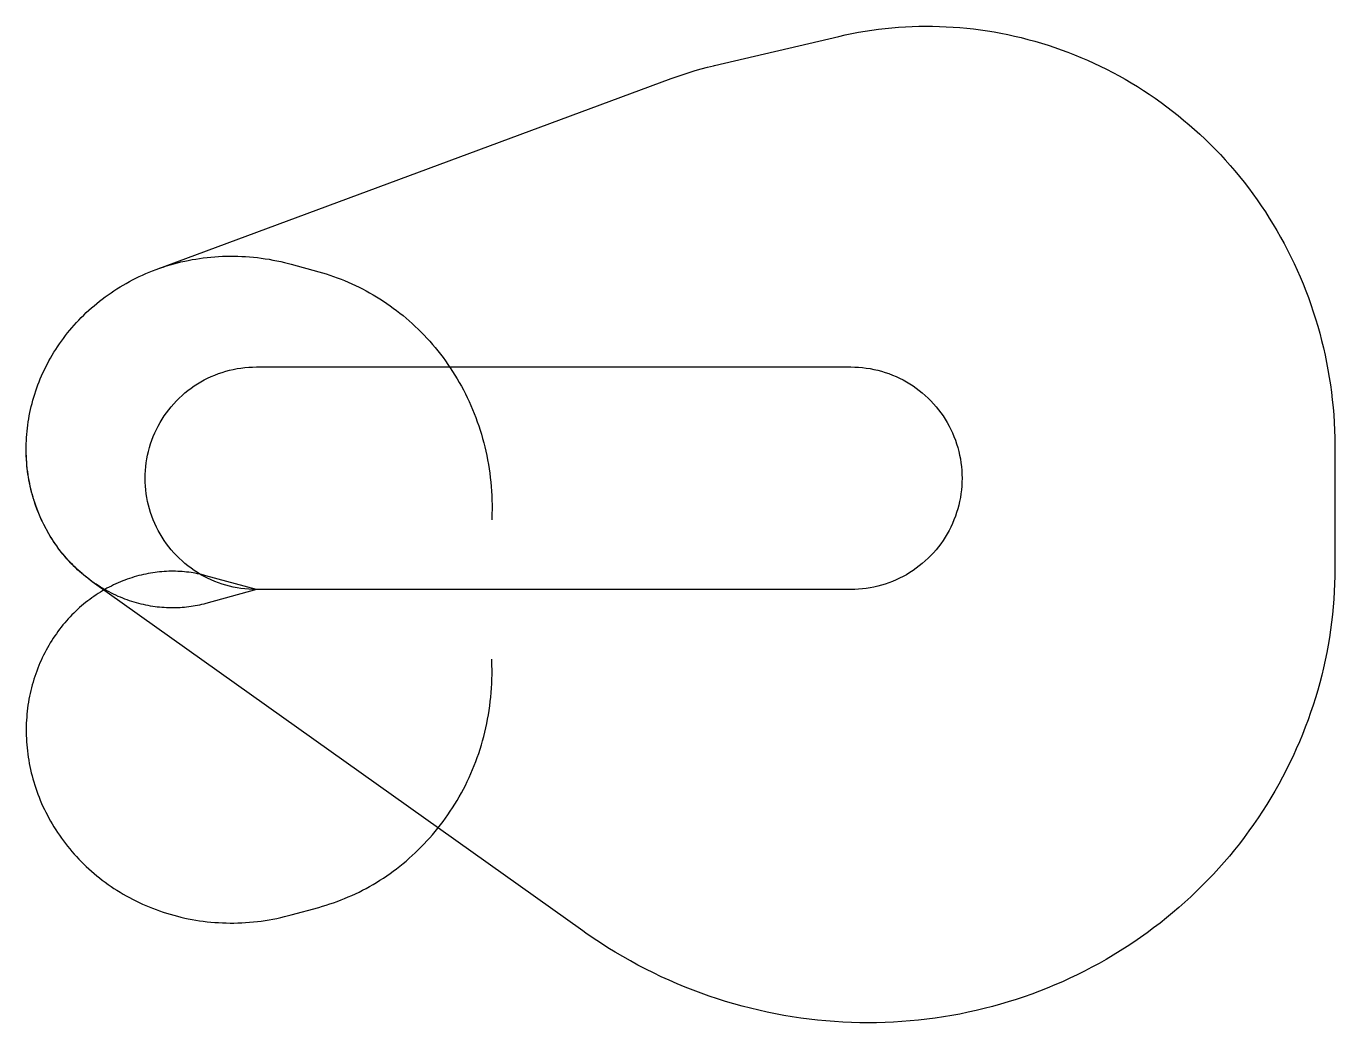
# Model space of a CAD drawing. Header units: metres. Extents: x -4777 to 22369, y -8982 to 11680.
import ezdxf

# ---------------------------------------------------------------- set-up
doc = ezdxf.new("R2010")
doc.units = ezdxf.units.M

msp = doc.modelspace()

# ---------------------------------------------------------------- linework, layer by layer
at = {"layer": 'NorminalTrack', "color": 1}
msp.add_lwpolyline([(0, 0), (0, 0), (-81, 1), (-161, 6), (-241, 13), (-321, 22), (-401, 35), (-480, 50), (-558, 69), (-636, 89), (-713, 113), (-789, 139), (-865, 168), (-939, 200), (-1012, 234), (-1084, 270), (-1154, 309), (-1223, 351), (-1291, 395), (-1357, 441), (-1421, 489), (-1484, 540), (-1544, 593), (-1603, 648), (-1660, 705), (-1715, 764), (-1768, 824), (-1819, 887), (-1867, 951), (-1913, 1017), (-1957, 1085), (-1999, 1154), (-2038, 1224), (-2074, 1296), (-2108, 1369), (-2140, 1443), (-2169, 1519), (-2195, 1595), (-2219, 1672), (-2239, 1750), (-2258, 1828), (-2273, 1907), (-2285, 1987), (-2295, 2067), (-2302, 2147), (-2307, 2227), (-2308, 2308), (-2307, 2388), (-2302, 2469), (-2295, 2549), (-2285, 2629), (-2273, 2709), (-2258, 2788), (-2239, 2866), (-2219, 2944), (-2195, 3021), (-2169, 3097), (-2140, 3173), (-2108, 3247), (-2074, 3320), (-2038, 3391), (-1999, 3462), (-1957, 3531), (-1913, 3599), (-1867, 3665), (-1819, 3729), (-1768, 3791), (-1715, 3852), (-1660, 3911), (-1603, 3968), (-1544, 4023), (-1484, 4076), (-1421, 4127), (-1357, 4175), (-1291, 4221), (-1223, 4265), (-1154, 4307), (-1084, 4346), (-1012, 4382), (-939, 4416), (-865, 4448), (-789, 4477), (-713, 4503), (-636, 4526), (-558, 4547), (-480, 4565), (-401, 4581), (-321, 4593), (-241, 4603), (-161, 4610), (-81, 4614), (0, 4616), (0, 4616), (12328, 4616), (12328, 4616), (12409, 4614), (12489, 4610), (12569, 4603), (12649, 4593), (12729, 4581), (12808, 4565), (12887, 4547), (12964, 4526), (13041, 4503), (13118, 4477), (13193, 4448), (13267, 4416), (13340, 4382), (13412, 4346), (13482, 4307), (13551, 4265), (13619, 4221), (13685, 4175), (13749, 4127), (13812, 4076), (13873, 4023), (13931, 3968), (13988, 3911), (14043, 3852), (14096, 3791), (14147, 3729), (14195, 3665), (14242, 3599), (14285, 3531), (14327, 3462), (14366, 3391), (14403, 3320), (14437, 3247), (14468, 3173), (14497, 3097), (14523, 3021), (14547, 2944), (14568, 2866), (14586, 2788), (14601, 2709), (14614, 2629), (14623, 2549), (14631, 2469), (14635, 2388), (14636, 2308), (14635, 2227), (14631, 2147), (14623, 2067), (14614, 1987), (14601, 1907), (14586, 1828), (14568, 1750), (14547, 1672), (14523, 1595), (14497, 1519), (14468, 1443), (14437, 1369), (14403, 1296), (14366, 1224), (14327, 1154), (14285, 1085), (14242, 1017), (14195, 951), (14147, 887), (14096, 824), (14043, 764), (13988, 705), (13931, 648), (13873, 593), (13812, 540), (13749, 489), (13685, 441), (13619, 395), (13551, 351), (13482, 309), (13412, 270), (13340, 234), (13267, 200), (13193, 168), (13118, 139), (13041, 113), (12964, 89), (12887, 69), (12808, 50), (12729, 35), (12649, 22), (12569, 13), (12489, 6), (12409, 1), (12328, 0), (0, 0)], dxfattribs=at)
at = {"layer": 'WindSpiral', "color": 5}
for points in [[(0, 0), (-1051, -288), (-1094, -299), (-1137, -310), (-1180, -320), (-1224, -329), (-1268, -338), (-1313, -345), (-1357, -352), (-1402, -358), (-1448, -364), (-1493, -369), (-1539, -372), (-1585, -375), (-1631, -378), (-1678, -379), (-1725, -380), (-1772, -380), (-1819, -379), (-1866, -377), (-1914, -374), (-1961, -371), (-2009, -367), (-2057, -362), (-2104, -355), (-2152, -349), (-2200, -341), (-2248, -332), (-2296, -323), (-2345, -312), (-2393, -301), (-2441, -289), (-2489, -276), (-2537, -262), (-2584, -247), (-2632, -232), (-2680, -215), (-2727, -198), (-2775, -179), (-2822, -160), (-2869, -140), (-2916, -119), (-2963, -97), (-3009, -74), (-3056, -50), (-3101, -26), (-3147, 0), (-3193, 26), (-3238, 53), (-3282, 82), (-3327, 111), (-3371, 141), (-3415, 171), (-3458, 203), (-3501, 236), (-3543, 269), (-3585, 303), (-3627, 338), (-3668, 374), (-3709, 411), (-3749, 448), (-3788, 487), (-3827, 526), (-3866, 566), (-3903, 607), (-3941, 649), (-3977, 691), (-4013, 734), (-4049, 778), (-4083, 823), (-4118, 868), (-4151, 915), (-4184, 961), (-4215, 1009), (-4247, 1057), (-4277, 1106), (-4307, 1156), (-4336, 1207), (-4364, 1258), (-4391, 1309), (-4418, 1362), (-4443, 1415), (-4468, 1468), (-4492, 1522), (-4515, 1577), (-4537, 1632), (-4558, 1688), (-4579, 1745), (-4598, 1802), (-4617, 1859), (-4634, 1917), (-4651, 1975), (-4666, 2034), (-4681, 2094), (-4695, 2153), (-4707, 2213), (-4719, 2274), (-4729, 2335), (-4739, 2396), (-4747, 2458), (-4755, 2520), (-4761, 2582), (-4766, 2644), (-4771, 2707), (-4774, 2770), (-4776, 2834), (-4777, 2897), (-4776, 2961), (-4775, 3025), (-4773, 3089), (-4769, 3153), (-4764, 3217), (-4759, 3281), (-4752, 3346), (-4744, 3410), (-4734, 3475), (-4724, 3539), (-4712, 3604), (-4700, 3668), (-4686, 3733), (-4671, 3797), (-4654, 3861), (-4637, 3925), (-4619, 3989), (-4599, 4053), (-4578, 4117), (-4556, 4180), (-4533, 4244), (-4508, 4307), (-4483, 4369), (-4456, 4432), (-4428, 4494), (-4399, 4556), (-4369, 4617), (-4337, 4679), (-4305, 4739), (-4271, 4800), (-4236, 4859), (-4200, 4919), (-4163, 4978), (-4125, 5036), (-4086, 5094), (-4045, 5151), (-4004, 5208), (-3961, 5265), (-3918, 5320), (-3873, 5375), (-3827, 5429), (-3780, 5483), (-3732, 5536), (-3683, 5588), (-3633, 5640), (-3582, 5691), (-3530, 5741), (-3477, 5790), (-3423, 5838), (-3367, 5886), (-3311, 5933), (-3254, 5979), (-3197, 6024), (-3138, 6068), (-3078, 6111), (-3017, 6153), (-2956, 6194), (-2893, 6235), (-2830, 6274), (-2766, 6312), (-2701, 6349), (-2635, 6385), (-2569, 6421), (-2502, 6455), (-2434, 6488), (-2365, 6519), (-2295, 6550), (-2225, 6580), (-2154, 6608), (-2083, 6635), (-2083, 6635), (8601, 10594), (8725, 10639), (8849, 10681), (8974, 10722), (9100, 10760), (9227, 10796), (9355, 10830), (9484, 10861), (9503, 10866), (12077, 11469), (12213, 11499), (12349, 11528), (12486, 11554), (12624, 11577), (12762, 11598), (12901, 11617), (13040, 11633), (13180, 11647), (13320, 11659), (13461, 11668), (13602, 11674), (13743, 11678), (13884, 11680), (14026, 11679), (14168, 11676), (14310, 11670), (14452, 11662), (14593, 11651), (14735, 11638), (14877, 11623), (15019, 11604), (15161, 11584), (15302, 11560), (15443, 11535), (15584, 11507), (15724, 11476), (15865, 11443), (16004, 11407), (16144, 11369), (16282, 11328), (16421, 11285), (16558, 11240), (16695, 11192), (16831, 11141), (16967, 11088), (17102, 11033), (17236, 10975), (17369, 10915), (17501, 10853), (17632, 10788), (17762, 10721), (17892, 10651), (18020, 10579), (18147, 10505), (18273, 10428), (18398, 10349), (18521, 10268), (18643, 10185), (18764, 10099), (18884, 10011), (19002, 9921), (19118, 9829), (19233, 9735), (19347, 9638), (19459, 9540), (19570, 9439), (19678, 9337), (19786, 9232), (19891, 9125), (19995, 9017), (20097, 8906), (20197, 8794), (20295, 8680), (20391, 8563), (20486, 8446), (20578, 8326), (20669, 8204), (20757, 8081), (20844, 7956), (20928, 7830), (21010, 7702), (21090, 7572), (21168, 7441), (21244, 7308), (21317, 7174), (21388, 7038), (21457, 6901), (21524, 6763), (21588, 6623), (21650, 6483), (21709, 6340), (21766, 6197), (21821, 6053), (21873, 5907), (21922, 5760), (21969, 5613), (22014, 5464), (22056, 5315), (22095, 5164), (22132, 5013), (22166, 4861), (22198, 4708), (22227, 4554), (22253, 4400), (22277, 4245), (22298, 4090), (22316, 3934), (22332, 3777), (22345, 3620), (22355, 3463), (22362, 3306), (22367, 3148), (22369, 2990), (22369, 2960), (22369, 435), (22367, 277), (22363, 118), (22356, -40), (22347, -199), (22334, -358), (22319, -516), (22301, -675), (22280, -833), (22256, -991), (22230, -1149), (22201, -1306), (22169, -1464), (22134, -1620), (22097, -1777), (22056, -1933), (22013, -2088), (21967, -2242), (21919, -2397), (21867, -2550), (21813, -2703), (21757, -2854), (21697, -3005), (21635, -3155), (21570, -3305), (21503, -3453), (21432, -3600), (21360, -3746), (21284, -3891), (21206, -4035), (21125, -4177), (21042, -4318), (20957, -4458), (20868, -4597), (20777, -4734), (20684, -4870), (20588, -5004), (20490, -5137), (20390, -5268), (20287, -5397), (20181, -5525), (20074, -5651), (19964, -5775), (19851, -5898), (19737, -6019), (19620, -6137), (19501, -6254), (19380, -6369), (19257, -6482), (19132, -6593), (19004, -6702), (18875, -6808), (18744, -6913), (18610, -7015), (18475, -7115), (18338, -7213), (18199, -7308), (18058, -7402), (17916, -7492), (17772, -7581), (17626, -7667), (17478, -7750), (17329, -7831), (17178, -7910), (17026, -7985), (16872, -8059), (16717, -8129), (16561, -8197), (16403, -8263), (16244, -8326), (16084, -8385), (15922, -8443), (15759, -8497), (15595, -8549), (15431, -8598), (15265, -8644), (15098, -8687), (14930, -8727), (14762, -8764), (14592, -8799), (14422, -8830), (14251, -8859), (14080, -8885), (13908, -8907), (13735, -8927), (13562, -8944), (13388, -8957), (13214, -8968), (13040, -8976), (12865, -8980), (12690, -8982), (12515, -8980), (12340, -8976), (12165, -8968), (11989, -8957), (11814, -8943), (11639, -8926), (11464, -8907), (11289, -8883), (11114, -8857), (10940, -8828), (10766, -8796), (10592, -8761), (10419, -8722), (10246, -8681), (10074, -8636), (9903, -8589), (9732, -8538), (9562, -8485), (9393, -8428), (9225, -8368), (9057, -8306), (8891, -8240), (8725, -8172), (8561, -8100), (8397, -8026), (8235, -7948), (8074, -7868), (7914, -7785), (7756, -7699), (7599, -7610), (7443, -7518), (7289, -7424), (7136, -7326), (6985, -7226), (6835, -7124), (6770, -7077), (-3405, 164), (-3448, 196), (-3491, 228), (-3534, 261), (-3576, 295), (-3618, 330), (-3659, 366), (-3699, 403), (-3740, 440), (-3779, 478), (-3818, 517), (-3857, 557), (-3895, 598), (-3932, 639), (-3969, 681), (-4005, 724), (-4041, 768), (-4076, 813), (-4110, 858), (-4143, 904), (-4176, 951), (-4208, 998), (-4240, 1046), (-4270, 1095), (-4300, 1145), (-4329, 1195), (-4358, 1246), (-4385, 1298), (-4412, 1350), (-4438, 1403), (-4463, 1456), (-4487, 1510), (-4510, 1565), (-4532, 1620), (-4554, 1676), (-4574, 1732), (-4594, 1789), (-4613, 1846), (-4630, 1904), (-4647, 1962), (-4663, 2021), (-4678, 2080), (-4692, 2140), (-4704, 2200), (-4716, 2260), (-4727, 2321), (-4737, 2382), (-4745, 2444), (-4753, 2506), (-4760, 2568), (-4765, 2630), (-4770, 2693), (-4773, 2756), (-4775, 2819), (-4777, 2883), (-4777, 2918)], [(0, 0), (-1051, -288), (-1094, -299), (-1137, -310), (-1180, -320), (-1224, -329), (-1268, -338), (-1313, -345), (-1357, -352), (-1402, -358), (-1448, -364), (-1493, -369), (-1539, -372), (-1585, -375), (-1631, -378), (-1678, -379), (-1725, -380), (-1772, -380), (-1819, -379), (-1866, -377), (-1914, -374), (-1961, -371), (-2009, -367), (-2057, -362), (-2104, -355), (-2152, -349), (-2200, -341), (-2248, -332), (-2296, -323), (-2345, -312), (-2393, -301), (-2441, -289), (-2489, -276), (-2537, -262), (-2584, -247), (-2632, -232), (-2680, -215), (-2727, -198), (-2775, -179), (-2822, -160), (-2869, -140), (-2916, -119), (-2963, -97), (-3009, -74), (-3056, -50), (-3101, -26), (-3147, 0), (-3193, 26), (-3238, 53), (-3282, 82), (-3327, 111), (-3371, 141), (-3415, 171), (-3458, 203), (-3501, 236), (-3543, 269), (-3585, 303), (-3627, 338), (-3668, 374), (-3709, 411), (-3749, 448), (-3788, 487), (-3827, 526), (-3866, 566), (-3903, 607), (-3941, 649), (-3977, 691), (-4013, 734), (-4049, 778), (-4083, 823), (-4118, 868), (-4151, 915), (-4184, 961), (-4215, 1009), (-4247, 1057), (-4277, 1106), (-4307, 1156), (-4336, 1207), (-4364, 1258), (-4391, 1309), (-4418, 1362), (-4443, 1415), (-4468, 1468), (-4492, 1522), (-4515, 1577), (-4537, 1632), (-4558, 1688), (-4579, 1745), (-4598, 1802), (-4617, 1859), (-4634, 1917), (-4651, 1975), (-4666, 2034), (-4681, 2094), (-4695, 2153), (-4707, 2213), (-4719, 2274), (-4729, 2335), (-4739, 2396), (-4747, 2458), (-4755, 2520), (-4761, 2582), (-4766, 2644), (-4771, 2707), (-4774, 2770), (-4776, 2834), (-4777, 2897), (-4776, 2961), (-4775, 3025), (-4773, 3089), (-4769, 3153), (-4764, 3217), (-4759, 3281), (-4752, 3346), (-4744, 3410), (-4734, 3475), (-4724, 3539), (-4712, 3604), (-4700, 3668), (-4686, 3733), (-4671, 3797), (-4654, 3861), (-4637, 3925), (-4619, 3989), (-4599, 4053), (-4578, 4117), (-4556, 4180), (-4533, 4244), (-4508, 4307), (-4483, 4369), (-4456, 4432), (-4428, 4494), (-4399, 4556), (-4369, 4617), (-4337, 4679), (-4305, 4739), (-4271, 4800), (-4236, 4859), (-4200, 4919), (-4163, 4978), (-4125, 5036), (-4086, 5094), (-4045, 5151), (-4004, 5208), (-3961, 5265), (-3918, 5320), (-3873, 5375), (-3827, 5429), (-3780, 5483), (-3732, 5536), (-3683, 5588), (-3633, 5640), (-3582, 5691), (-3530, 5741), (-3477, 5790), (-3423, 5838), (-3367, 5886), (-3311, 5933), (-3254, 5979), (-3197, 6024), (-3138, 6068), (-3078, 6111), (-3017, 6153), (-2956, 6194), (-2893, 6235), (-2830, 6274), (-2766, 6312), (-2701, 6349), (-2635, 6385), (-2569, 6421), (-2502, 6455), (-2434, 6488), (-2365, 6519), (-2295, 6550), (-2225, 6580), (-2154, 6608), (-2083, 6635), (-2011, 6661), (-1938, 6686), (-1865, 6710), (-1791, 6732), (-1716, 6753), (-1641, 6773), (-1566, 6792), (-1489, 6809), (-1413, 6825), (-1336, 6840), (-1259, 6853), (-1181, 6865), (-1103, 6876), (-1024, 6885), (-945, 6893), (-866, 6900), (-787, 6905), (-707, 6909), (-627, 6912), (-547, 6913), (-466, 6913), (-386, 6911), (-305, 6908), (-224, 6904), (-143, 6898), (-62, 6890), (19, 6882), (100, 6872), (181, 6860), (262, 6847), (343, 6832), (424, 6816), (505, 6799), (585, 6780), (666, 6760), (719, 6745), (1293, 6588), (1370, 6566), (1447, 6543), (1524, 6518), (1601, 6492), (1677, 6464), (1754, 6435), (1829, 6405), (1905, 6373), (1980, 6340), (2054, 6306), (2128, 6270), (2202, 6233), (2275, 6194), (2348, 6154), (2420, 6113), (2491, 6070), (2562, 6026), (2632, 5981), (2702, 5934), (2771, 5886), (2839, 5837), (2907, 5786), (2974, 5734), (3040, 5681), (3105, 5627), (3169, 5571), (3233, 5514), (3295, 5456), (3357, 5397), (3418, 5336), (3478, 5274), (3537, 5212), (3595, 5147), (3652, 5082), (3708, 5016), (3763, 4949), (3817, 4880), (3870, 4810), (3921, 4740), (3972, 4668), (4021, 4595), (4069, 4522), (4116, 4447), (4162, 4371), (4207, 4294), (4250, 4217), (4292, 4138), (4333, 4059), (4372, 3979), (4410, 3898), (4447, 3816), (4482, 3733), (4516, 3650), (4549, 3565), (4580, 3480), (4610, 3395), (4638, 3308), (4665, 3221), (4691, 3134), (4715, 3045), (4737, 2957), (4758, 2867), (4777, 2777), (4795, 2687), (4812, 2596), (4826, 2505), (4839, 2413), (4851, 2321), (4861, 2228), (4869, 2135), (4876, 2042), (4881, 1948), (4885, 1854), (4887, 1760), (4887, 1666), (4886, 1572), (4883, 1477), (4881, 1446)], [(0, 0), (-1051, 288), (-1094, 299), (-1137, 310), (-1180, 320), (-1224, 329), (-1268, 338), (-1313, 345), (-1357, 352), (-1402, 358), (-1448, 364), (-1493, 369), (-1539, 372), (-1585, 375), (-1631, 378), (-1678, 379), (-1725, 380), (-1772, 380), (-1819, 379), (-1866, 377), (-1914, 374), (-1961, 371), (-2009, 367), (-2057, 362), (-2104, 355), (-2152, 349), (-2200, 341), (-2248, 332), (-2296, 323), (-2345, 312), (-2393, 301), (-2441, 289), (-2489, 276), (-2537, 262), (-2584, 247), (-2632, 232), (-2680, 215), (-2727, 198), (-2775, 179), (-2822, 160), (-2869, 140), (-2916, 119), (-2963, 97), (-3009, 74), (-3056, 50), (-3101, 26), (-3147, 0), (-3193, -26), (-3238, -53), (-3282, -82), (-3327, -111), (-3371, -141), (-3415, -171), (-3458, -203), (-3501, -236), (-3543, -269), (-3585, -303), (-3627, -338), (-3668, -374), (-3709, -411), (-3749, -448), (-3788, -487), (-3827, -526), (-3866, -566), (-3903, -607), (-3941, -649), (-3977, -691), (-4013, -734), (-4049, -778), (-4083, -823), (-4118, -868), (-4151, -915), (-4184, -961), (-4215, -1009), (-4247, -1057), (-4277, -1106), (-4307, -1156), (-4336, -1207), (-4364, -1258), (-4391, -1309), (-4418, -1362), (-4443, -1415), (-4468, -1468), (-4492, -1522), (-4515, -1577), (-4537, -1632), (-4558, -1688), (-4579, -1745), (-4598, -1802), (-4617, -1859), (-4634, -1917), (-4651, -1975), (-4666, -2034), (-4681, -2094), (-4695, -2153), (-4707, -2213), (-4719, -2274), (-4729, -2335), (-4739, -2396), (-4747, -2458), (-4755, -2520), (-4761, -2582), (-4766, -2644), (-4771, -2707), (-4774, -2770), (-4776, -2834), (-4777, -2897), (-4776, -2961), (-4775, -3025), (-4773, -3089), (-4769, -3153), (-4764, -3217), (-4759, -3281), (-4752, -3346), (-4744, -3410), (-4734, -3475), (-4724, -3539), (-4712, -3604), (-4700, -3668), (-4686, -3733), (-4671, -3797), (-4654, -3861), (-4637, -3925), (-4619, -3989), (-4599, -4053), (-4578, -4117), (-4556, -4180), (-4533, -4244), (-4508, -4307), (-4483, -4369), (-4456, -4432), (-4428, -4494), (-4399, -4556), (-4369, -4617), (-4337, -4679), (-4305, -4739), (-4271, -4800), (-4236, -4859), (-4200, -4919), (-4163, -4978), (-4125, -5036), (-4086, -5094), (-4045, -5151), (-4004, -5208), (-3961, -5265), (-3918, -5320), (-3873, -5375), (-3827, -5429), (-3780, -5483), (-3732, -5536), (-3683, -5588), (-3633, -5640), (-3582, -5691), (-3530, -5741), (-3477, -5790), (-3423, -5838), (-3367, -5886), (-3311, -5933), (-3254, -5979), (-3197, -6024), (-3138, -6068), (-3078, -6111), (-3017, -6153), (-2956, -6194), (-2893, -6235), (-2830, -6274), (-2766, -6312), (-2701, -6349), (-2635, -6385), (-2569, -6421), (-2502, -6455), (-2434, -6488), (-2365, -6519), (-2295, -6550), (-2225, -6580), (-2154, -6608), (-2083, -6635), (-2011, -6661), (-1938, -6686), (-1865, -6710), (-1791, -6732), (-1716, -6753), (-1641, -6773), (-1566, -6792), (-1489, -6809), (-1413, -6825), (-1336, -6840), (-1259, -6853), (-1181, -6865), (-1103, -6876), (-1024, -6885), (-945, -6893), (-866, -6900), (-787, -6905), (-707, -6909), (-627, -6912), (-547, -6913), (-466, -6913), (-386, -6911), (-305, -6908), (-224, -6904), (-143, -6898), (-62, -6890), (19, -6882), (100, -6872), (181, -6860), (262, -6847), (343, -6832), (424, -6816), (505, -6799), (585, -6780), (666, -6760), (719, -6745), (1293, -6588), (1370, -6566), (1447, -6543), (1524, -6518), (1601, -6492), (1677, -6464), (1754, -6435), (1829, -6405), (1905, -6373), (1980, -6340), (2054, -6306), (2128, -6270), (2202, -6233), (2275, -6194), (2348, -6154), (2420, -6113), (2491, -6070), (2562, -6026), (2632, -5981), (2702, -5934), (2771, -5886), (2839, -5837), (2907, -5786), (2974, -5734), (3040, -5681), (3105, -5627), (3169, -5571), (3233, -5514), (3295, -5456), (3357, -5397), (3418, -5336), (3478, -5274), (3537, -5212), (3595, -5147), (3652, -5082), (3708, -5016), (3763, -4949), (3817, -4880), (3870, -4810), (3921, -4740), (3972, -4668), (4021, -4595), (4069, -4522), (4116, -4447), (4162, -4371), (4207, -4294), (4250, -4217), (4292, -4138), (4333, -4059), (4372, -3979), (4410, -3898), (4447, -3816), (4482, -3733), (4516, -3650), (4549, -3565), (4580, -3480), (4610, -3395), (4638, -3308), (4665, -3221), (4691, -3134), (4715, -3045), (4737, -2957), (4758, -2867), (4777, -2777), (4795, -2687), (4812, -2596), (4826, -2505), (4839, -2413), (4851, -2321), (4861, -2228), (4869, -2135), (4876, -2042), (4881, -1948), (4885, -1854), (4887, -1760), (4887, -1666), (4886, -1572), (4883, -1477), (4881, -1446)]]:
    msp.add_lwpolyline(points, dxfattribs=at)

doc.saveas('drawing.dxf')
